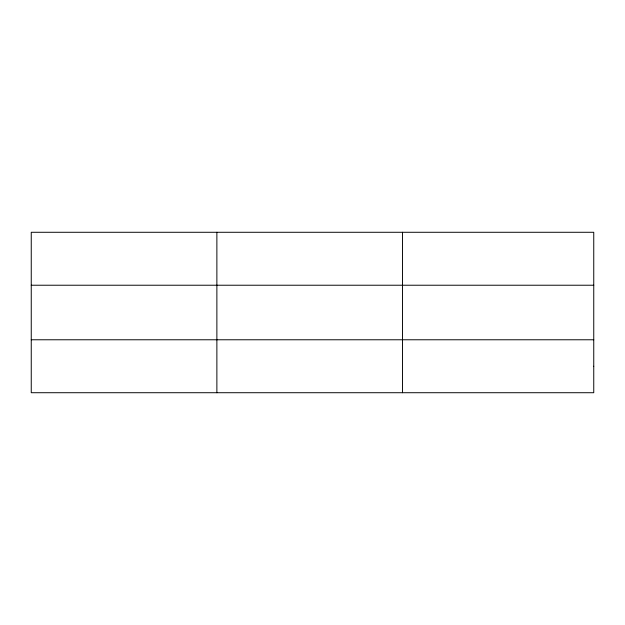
<?xml version="1.0" encoding="UTF-8"?>
<svg xmlns="http://www.w3.org/2000/svg" width="625" height="625" viewBox="0 0 625 625"><rect width="100%" height="100%" fill="white"/><g stroke="black" fill="none" stroke-linecap="round" stroke-linejoin="round"><path stroke-width="0.94" d="M216.875 232.281L216.875 392.719M402.5 232.281L402.5 392.719M31.25 285.227L593.75 285.227M31.25 339.773L593.75 339.773M593.75 366.25L593.75 392.719L31.25 392.719L31.25 232.281L593.75 232.281L593.75 366.25"/></g></svg>
